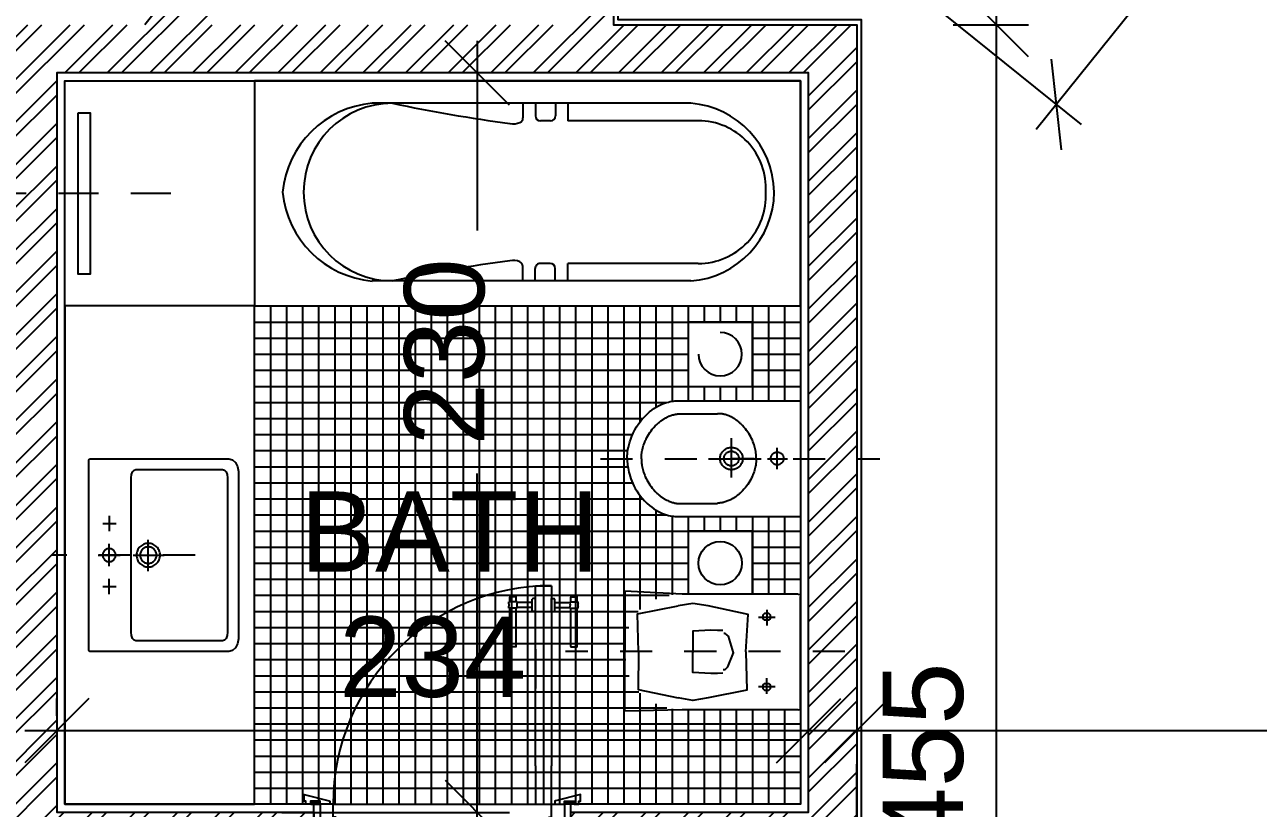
# Model space of a CAD drawing. Header units: inches. Extents: x -0.1 to 45.6, y -3.9 to 61.5.
# Drawn here: x 30.318 to 34.158, y 31.559 to 33.996 of the extents above; entities that cross this region are included whole.
import ezdxf
from ezdxf.enums import TextEntityAlignment as Align

# ---------------------------------------------------------------- set-up
doc = ezdxf.new("R2010")
doc.units = ezdxf.units.IN
doc.header["$MEASUREMENT"] = 0
doc.header["$PDMODE"] = 35
doc.header["$PDSIZE"] = 0.3
for name, pattern in [('CENTER', [2, 1.25, -0.25, 0.25, -0.25]), ('DASHDOTX2', [50.8, 25.4, -12.7, 0, -12.7]), ('HIDDEN', [0.375, 0.25, -0.125])]:
    doc.linetypes.add(name, pattern=pattern)
doc.layers.get('0').update_dxf_attribs({"linetype": 'CONTINUOUS'})
doc.layers.get('DEFPOINTS').update_dxf_attribs({"linetype": 'CONTINUOUS'})
for name, color, linetype in [('A-AXIS-SANITARY', 10, 'DASHDOTX2'), ('a-dim', 3, 'CONTINUOUS'), ('A-DOORS', 1, 'CONTINUOUS'), ('A-FLOR-PFIX', 61, 'CONTINUOUS'), ('A-HATCH-WALL', 8, 'CONTINUOUS'), ('A-heater', 61, 'CONTINUOUS'), ('A-HEATER-axis', 5, 'HIDDEN'), ('A-MECHANICAL', 8, 'CONTINUOUS'), ('A-NOMENCLATURE', 3, 'CONTINUOUS'), ('A-PLASTER', 8, 'CONTINUOUS'), ('A-PROJ-TIL-BATH', 8, 'CONTINUOUS'), ('A-SANIT', 95, 'CONTINUOUS'), ('A-SECT-TILE', 12, 'CONTINUOUS'), ('A-WALL', 4, 'CONTINUOUS')]:
    doc.layers.add(name, color=color, linetype=linetype)
doc.styles.add('A100-STEXT', font='ARIAL.TTF', dxfattribs={"height": 0.25})
doc.dimstyles.new('A100-DIM', dxfattribs={"dimtxt": 0.25, "dimasz": 0.2, "dimexe": 0.1, "dimexo": 0.3, "dimgap": 0.1, "dimtad": 1, "dimlfac": 100, "dimrnd": 0.5, "dimdsep": 46, "dimtxsty": 'A100-STEXT', "dimblk1": 'OBLIQUE', "dimblk2": 'OBLIQUE', "dimsah": 1, "dimcen": -0.05, "dimdle": 0.1, "dimclrd": 15, "dimclre": 15, "dimclrt": 256, "dimadec": 0, "dimazin": 0, "dimtfac": 0.28, "dimtix": 1, "dimtmove": 2, "dimatfit": 3, "dimldrblk": 'OBLIQUE', "dimfxl": 0, "dimtolj": 1, "dimarcsym": 0})

# ---------------------------------------------------------------- blocks, each defined once
blk = doc.blocks.new('A$C4E7F61AD')
at = {"layer": 'A-PROJ-TIL-BATH', "ltscale": 0.5}
for p, q in [((0, 0.05), (0, -1.5)), ((0.05, 0.05), (0.05, -1.5)), ((0.1, 0.05), (0.1, -1.5)), ((0.15, 0.05), (0.15, -1.5)), ((0.2, 0.05), (0.2, -1.5)), ((0.25, 0.05), (0.25, -1.5)), ((0.3, 0.05), (0.3, -1.5)), ((0.35, 0.05), (0.35, -1.5)), ((0.4, 0.05), (0.4, -1.5)), ((0.45, 0.05), (0.45, -1.5)), ((0.5, 0.05), (0.5, -1.5)), ((0.55, 0.05), (0.55, -1.5)), ((0.6, 0.05), (0.6, -1.5)), ((0.65, 0.05), (0.65, -1.5)), ((0.7, 0.05), (0.7, -1.5)), ((0.75, 0.05), (0.75, -1.5)), ((0.8, 0.05), (0.8, -1.5)), ((0.85, 0.05), (0.85, -1.5)), ((0.9, 0.05), (0.9, -1.5)), ((0.95, 0.05), (0.95, -1.5)), ((1, 0.05), (1, -1.5)), ((1.05, 0.05), (1.05, -1.5)), ((1.1, 0.05), (1.1, -1.5)), ((1.15, 0.05), (1.15, -0.3112)), ((1.2, 0.05), (1.2, -0.265)), ((1.25, 0.05), (1.25, -0.2465)), ((1.3, 0.05), (1.3, -0.245)), ((1.35, 0.05), (1.35, 0)), ((1.4, 0.05), (1.4, 0)), ((1.45, 0.05), (1.45, 0)), ((1.5, 0.05), (1.5, -0.245)), ((1.55, 0.05), (1.55, -0.245)), ((1.6, 0.05), (1.6, -0.245)), ((-0.05, 0), (1.65, 0)), ((-0.05, 0), (1.65, 0)), ((-0.05, -0.05), (1.3, -0.05)), ((1.5, -0.05), (1.65, -0.05)), ((-0.05, -0.1), (1.3, -0.1)), ((1.5, -0.1), (1.65, -0.1)), ((-0.05, -0.15), (1.3, -0.15)), ((1.5, -0.15), (1.65, -0.15)), ((-0.05, -0.2), (1.65, -0.2)), ((1.35, -0.2), (1.35, -0.245)), ((1.4, -0.2), (1.4, -0.245)), ((1.45, -0.2), (1.45, -0.245)), ((-0.05, -0.25), (1.234, -0.25)), ((-0.05, -0.3), (1.1592, -0.3)), ((-0.05, -0.35), (1.127, -0.35)), ((-0.05, -0.4), (1.1124, -0.4)), ((-0.05, -0.45), (1.1124, -0.45)), ((-0.05, -0.5), (1.1269, -0.5)), ((-0.05, -0.55), (1.1591, -0.55)), ((1.15, -0.5389), (1.15, -0.8939)), ((-0.05, -0.6), (1.234, -0.6)), ((1.2, -0.585), (1.2, -0.8621)), ((1.25, -0.6035), (1.25, -0.8486)), ((1.3, -0.605), (1.3, -0.8464)), ((1.35, -0.605), (1.35, -0.65)), ((1.4, -0.605), (1.4, -0.65)), ((1.45, -0.605), (1.45, -0.65)), ((1.5, -0.605), (1.5, -0.8464)), ((1.55, -0.605), (1.55, -0.8464)), ((1.6, -0.605), (1.6, -0.8464)), ((-0.05, -0.65), (1.65, -0.65)), ((-0.05, -0.7), (1.3, -0.7)), ((1.5, -0.7), (1.65, -0.7)), ((-0.05, -0.75), (1.3, -0.75)), ((1.5, -0.75), (1.65, -0.75)), ((-0.05, -0.8), (1.3, -0.8)), ((1.5, -0.8), (1.65, -0.8)), ((-0.05, -0.85), (1.2407, -0.85)), ((-0.05, -0.9), (1.1451, -0.9)), ((-0.05, -0.95), (1.116, -0.95)), ((-0.05, -1), (1.1054, -1)), ((-0.05, -1.05), (1.1058, -1.05)), ((-0.05, -1.1), (1.117, -1.1)), ((-0.05, -1.15), (1.1463, -1.15)), ((1.15, -1.1546), (1.15, -1.5)), ((1.2, -1.188), (1.2, -1.5)), ((-0.05, -1.2), (1.2338, -1.2)), ((1.25, -1.2032), (1.25, -1.5)), ((1.3, -1.2064), (1.3, -1.5)), ((1.35, -1.2064), (1.35, -1.5)), ((1.4, -1.2064), (1.4, -1.5)), ((1.45, -1.2064), (1.45, -1.5)), ((1.5, -1.2064), (1.5, -1.5)), ((1.55, -1.2064), (1.55, -1.5)), ((1.6, -1.2064), (1.6, -1.5)), ((-0.05, -1.25), (1.65, -1.25)), ((-0.05, -1.3), (1.65, -1.3)), ((-0.05, -1.35), (1.65, -1.35)), ((-0.05, -1.4), (1.65, -1.4)), ((-0.05, -1.45), (1.65, -1.45))]:
    blk.add_line(p, q, dxfattribs=at)
blk = doc.blocks.new('_OBLIQUE')
at = {"color": 0, "linetype": 'ByBlock'}
blk.add_line((-0.5, -0.5), (0.5, 0.5), dxfattribs=at)
blk = doc.blocks.new('*D156')
at = {"layer": 'a-dim', "color": 15, "lineweight": -2}
for p, q in [((33.3431, 29.3461), (33.3431, 34.0961)), ((33.2084, 33.9961), (33.4431, 33.9961)), ((33.1334, 29.4461), (33.4431, 29.4461))]:
    blk.add_line(p, q, dxfattribs=at)
at = {"layer": 'DEFPOINTS', "color": 0}
for p in [(32.9084, 33.9961), (33.3431, 33.9961), (32.8334, 29.4461)]:
    blk.add_point(p, dxfattribs=at)
at = {"layer": 'a-dim', "color": 15, "lineweight": -2, "xscale": 0.2, "yscale": 0.2, "zscale": 0.2}
for p, rotation in [((33.3431, 33.9961), 90), ((33.3431, 29.4461), 270)]:
    blk.add_blockref('_OBLIQUE', p, dxfattribs=dict(at, rotation=rotation))
at = {"layer": 'a-dim', "insert": (33.1159, 31.7211), "char_height": 0.25, "attachment_point": 5, "rotation": 90, "style": 'A100-STEXT'}
blk.add_mtext('\\A1;455', dxfattribs=at)
blk = doc.blocks.new('*D158')
at = {"layer": 'a-dim', "color": 15, "lineweight": -2}
for p, q in [((31.7271, 33.9461), (31.7271, 33.3563)), ((31.8884, 33.8461), (31.8271, 33.8461)), ((31.7271, 31.4461), (31.7271, 32.6005)), ((31.1184, 31.5461), (31.8271, 31.5461))]:
    blk.add_line(p, q, dxfattribs=at)
at = {"layer": 'DEFPOINTS', "color": 0}
for p in [(31.5884, 33.8461), (31.7271, 33.8461), (30.8184, 31.5461)]:
    blk.add_point(p, dxfattribs=at)
at = {"layer": 'a-dim', "color": 15, "lineweight": -2, "xscale": 0.2, "yscale": 0.2, "zscale": 0.2}
for p, rotation in [((31.7271, 33.8461), 90), ((31.7271, 31.5461), 270)]:
    blk.add_blockref('_OBLIQUE', p, dxfattribs=dict(at, rotation=rotation))
at = {"layer": 'a-dim', "insert": (31.626, 32.9784), "char_height": 0.25, "attachment_point": 5, "rotation": 90, "style": 'A100-STEXT'}
blk.add_mtext('\\A1;230', dxfattribs=at)
blk = doc.blocks.new('*D177')
at = {"layer": 'a-dim', "color": 15, "lineweight": -2}
for p, q in [((30.4184, 31.8461), (30.4184, 31.9004)), ((32.7584, 31.8461), (32.7584, 31.9004)), ((30.3184, 31.8004), (32.8584, 31.8004))]:
    blk.add_line(p, q, dxfattribs=at)
at = {"layer": 'DEFPOINTS', "color": 0}
for p in [(32.7584, 31.8004), (30.4184, 31.5461), (32.7584, 31.5461)]:
    blk.add_point(p, dxfattribs=at)
at = {"layer": 'a-dim', "color": 15, "lineweight": -2, "xscale": 0.2, "yscale": 0.2, "zscale": 0.2, "rotation": 180}
blk.add_blockref('_OBLIQUE', (30.4184, 31.8004), dxfattribs=at)
at = {"layer": 'a-dim', "color": 15, "lineweight": -2, "xscale": 0.2, "yscale": 0.2, "zscale": 0.2}
blk.add_blockref('_OBLIQUE', (32.7584, 31.8004), dxfattribs=at)
at = {"layer": 'a-dim', "insert": (31.5884, 32.0282), "char_height": 0.25, "attachment_point": 5, "style": 'A100-STEXT'}
blk.add_mtext('\\A1;234', dxfattribs=at)
blk = doc.blocks.new('*D178')
at = {"layer": 'a-dim', "color": 15, "lineweight": -2}
for p, q in [((32.9084, 31.9961), (32.9084, 31.9004)), ((36.8034, 31.9961), (36.8034, 31.9004)), ((32.8084, 31.8004), (36.9034, 31.8004))]:
    blk.add_line(p, q, dxfattribs=at)
at = {"layer": 'DEFPOINTS', "color": 0}
for p in [(36.8034, 31.8004), (32.9084, 31.6961), (36.8034, 31.6961)]:
    blk.add_point(p, dxfattribs=at)
at = {"layer": 'a-dim', "color": 15, "lineweight": -2, "xscale": 0.2, "yscale": 0.2, "zscale": 0.2, "rotation": 180}
blk.add_blockref('_OBLIQUE', (32.9084, 31.8004), dxfattribs=at)
at = {"layer": 'a-dim', "color": 15, "lineweight": -2, "xscale": 0.2, "yscale": 0.2, "zscale": 0.2}
blk.add_blockref('_OBLIQUE', (36.8034, 31.8004), dxfattribs=at)
at = {"layer": 'a-dim', "insert": (34.8559, 32.0282), "char_height": 0.25, "attachment_point": 5, "style": 'A100-STEXT'}
blk.add_mtext('\\A1;389.5', dxfattribs=at)
blk = doc.blocks.new('*D179')
at = {"layer": 'a-dim', "color": 15, "lineweight": -2}
for p, q in [((37.9882, 39.2924), (33.4666, 33.67)), ((37.9161, 39.2221), (38.0034, 39.1518)), ((33.1778, 34.0306), (33.6072, 33.6853))]:
    blk.add_line(p, q, dxfattribs=at)
at = {"layer": 'DEFPOINTS', "color": 0}
for p in [(37.6823, 39.4101), (32.944, 34.2186), (33.5293, 33.7479)]:
    blk.add_point(p, dxfattribs=at)
at = {"layer": 'a-dim', "color": 15, "lineweight": -2, "xscale": 0.2, "yscale": 0.2, "zscale": 0.2}
for p, rotation in [((37.9255, 39.2145), 51.19370938243004), ((33.5293, 33.7479), 231.19370938243)]:
    blk.add_blockref('_OBLIQUE', p, dxfattribs=dict(at, rotation=rotation))
at = {"layer": 'a-dim', "insert": (35.55, 36.6239), "char_height": 0.25, "attachment_point": 5, "rotation": 51.1937, "style": 'A100-STEXT'}
blk.add_mtext('\\A1;701.5', dxfattribs=at)
blk = doc.blocks.new('bathtub')
at = {"layer": 'A-SANIT'}
for p, q in [((-0.7, 0), (-0.7, 1.7)), ((0, 0), (0, 1.7)), ((-0.5761, 1.3825), (-0.5761, 0.9759)), ((-0.6305, 1.3586), (-0.6305, 0.3667)), ((-0.1322, 1.3819), (-0.1322, 0.9753)), ((-0.0778, 1.3586), (-0.0778, 0.3667)), ((-0.6305, 0.9759), (-0.5761, 0.9759)), ((-0.0778, 0.9753), (-0.1322, 0.9753)), ((-0.6305, 0.937), (-0.5916, 0.937)), ((-0.0778, 0.9364), (-0.1167, 0.9364)), ((-0.5761, 0.9214), (-0.5761, 0.8903)), ((-0.1322, 0.9208), (-0.1322, 0.8897)), ((-0.6305, 0.8747), (-0.5916, 0.8747)), ((-0.0778, 0.8742), (-0.1167, 0.8742)), ((-0.6305, 0.8359), (-0.5851, 0.8359)), ((-0.0778, 0.8353), (-0.1232, 0.8353))]:
    blk.add_line(p, q, dxfattribs=at)
blk.add_lwpolyline([(0, 1.7), (-0.7, 1.7), (-0.7, 0), (0, 0)], close=True, dxfattribs=at)
for centre, radius, start, end in [((-0.3498, 1.3363), 0.2816, 90.8902, 175.4646), ((-0.3573, 1.3377), 0.2803, 4.283, 89.3622), ((-0.3661, 1.3819), 0.21, 86.743, 180), ((-0.3422, 1.3819), 0.21, 0, 93.257), ((-0.5916, 0.9214), 0.0156, 0, 90), ((-0.1167, 0.9208), 0.0156, 90, 180), ((-0.5916, 0.8903), 0.0156, 270, 0), ((-0.1167, 0.8897), 0.0156, 180, 270), ((-0.5851, 0.8203), 0.0156, 23.3684, 90), ((-0.6191, 0.8056), 0.0526, 349.51, 23.3684), ((-0.0892, 0.805), 0.0526, 156.6316, 190.49), ((-0.1232, 0.8197), 0.0156, 90, 156.6316), ((-5.5617, 1.4689), 5.0395, 348.0986, 352.3207), ((4.8534, 1.4689), 5.0395, 187.6793, 191.9014), ((-0.3542, 0.4296), 0.2764, 180, 0), ((-0.3245, 0.3937), 0.3073, 185.0523, 264.4541), ((-0.3838, 0.3937), 0.3073, 275.5459, 354.9477)]:
    blk.add_arc(centre, radius, start, end, dxfattribs=at)
blk = doc.blocks.new('A$C110900A5')
at = {"layer": 'A-AXIS-SANITARY', "linetype": 'CENTER', "ltscale": 0.1}
blk.add_line((294.5, -331.2), (294.5, 114.1), dxfattribs=at)
at = {"layer": 'A-FLOR-PFIX'}
for points in [[(594.2, -3.5), (594.2, -4.8), (594.2, -8.4), (594.2, -22.1), (594.2, -43.4), (594.2, -71.1), (594.2, -103.8), (594.2, -140.3), (594.2, -219.7), (594.2, -299), (594.2, -335.6), (594.2, -368.3), (594.2, -395.9), (594.2, -417.3), (594.2, -431), (594.2, -434.6), (594.2, -435.8), (591.1, -447.3), (582.6, -456.6), (570, -462.9), (554.5, -465.2), (553, -465.2), (548.6, -465.2), (541.6, -465.2), (532.1, -465.2), (506.5, -465.2), (473.2, -465.2), (433.9, -465.2), (390, -465.2), (294.5, -465.2), (199, -465.2), (155.1, -465.2), (115.8, -465.2), (82.5, -465.2), (56.9, -465.2), (47.4, -465.2), (40.4, -465.2), (36, -465.2), (34.5, -465.2), (19.1, -462.9), (6.4, -456.6), (-2.1, -447.3), (-5.2, -435.8), (-5.2, -434.6), (-5.2, -431), (-5.2, -417.3), (-5.2, -395.9), (-5.2, -368.3), (-5.2, -335.6), (-5.2, -299), (-5.2, -219.7), (-5.2, -140.3), (-5.2, -103.8), (-5.2, -71.1), (-5.2, -43.4), (-5.2, -22.1), (-5.2, -8.4), (-5.2, -4.8), (-5.2, -3.5), (-1.7, 0), (0, 0), (5, 0), (12.9, 0), (23.8, 0), (37.2, 0), (53, 0), (90.9, 0), (135.7, 0), (185.7, 0), (294.5, 0), (403.3, 0), (453.3, 0), (498.2, 0), (536, 0), (551.8, 0), (565.3, 0), (576.1, 0), (584.1, 0), (589, 0), (590.7, 0), (594.2, -3.5)], [(294.5, -28.9), (294.5, -97.7)], [(172.9, -63), (221.3, -63)], [(196.6, -43.2), (196.6, -85)], [(260.6, -63), (329.4, -63)], [(314.7, -63), (314.6, -61), (314.3, -59), (313.8, -57), (313.1, -55.2), (312.3, -53.4), (311.3, -51.7), (310.1, -50.2), (308.8, -48.7), (307.4, -47.4), (305.8, -46.3), (304.1, -45.2), (302.4, -44.4), (300.5, -43.7), (298.6, -43.2), (296.6, -42.9), (294.5, -42.8), (292.4, -42.9), (290.4, -43.2), (288.5, -43.7), (286.6, -44.4), (284.9, -45.2), (283.2, -46.3), (281.6, -47.4), (280.2, -48.7), (278.9, -50.2), (277.7, -51.7), (276.7, -53.4), (275.9, -55.2), (275.2, -57), (274.7, -59), (274.4, -61), (274.3, -63), (274.4, -65.1), (274.7, -67.1), (275.2, -69), (275.9, -70.9), (276.7, -72.7), (277.7, -74.3), (278.9, -75.9), (280.2, -77.3), (281.6, -78.6), (283.2, -79.8), (284.9, -80.8), (286.6, -81.7), (288.5, -82.4), (290.4, -82.9), (292.4, -83.2), (294.5, -83.3), (296.6, -83.2), (298.6, -82.9), (300.5, -82.4), (302.4, -81.7), (304.1, -80.8), (305.8, -79.8), (307.4, -78.6), (308.8, -77.3), (310.1, -75.9), (311.3, -74.3), (312.3, -72.7), (313.1, -70.9), (313.8, -69), (314.3, -67.1), (314.6, -65.1), (314.7, -63), (314.7, -63)], [(417.2, -63), (368.8, -63)], [(392.5, -43.2), (392.5, -85)], [(561.1, -415.8), (559, -421.8), (553.3, -426.7), (544.9, -430), (534.5, -431.2), (533.1, -431.2), (529.1, -431.2), (522.6, -431.2), (513.9, -431.2), (503, -431.2), (490.2, -431.2), (459.5, -431.2), (423.2, -431.2), (382.6, -431.2), (294.5, -431.2), (206.4, -431.2), (165.9, -431.2), (129.5, -431.2), (98.8, -431.2), (86, -431.2), (75.2, -431.2), (66.4, -431.2), (59.9, -431.2), (55.9, -431.2), (54.5, -431.2), (44.2, -430), (35.7, -426.7), (30, -421.8), (27.9, -415.8), (27.9, -412.8), (27.9, -404.2), (27.9, -390.9), (27.9, -373.7), (27.9, -353.3), (27.9, -330.6), (27.9, -281.1), (27.9, -231.7), (27.9, -209), (27.9, -188.6), (27.9, -171.3), (27.9, -158.1), (27.9, -149.5), (27.9, -146.5), (30, -140.5), (35.7, -135.6), (44.2, -132.3), (54.5, -131.1), (55.9, -131.1), (59.9, -131.1), (66.4, -131.1), (75.2, -131.1), (86, -131.1), (98.8, -131.1), (129.5, -131.1), (165.9, -131.1), (206.4, -131.1), (294.5, -131.1), (382.6, -131.1), (423.2, -131.1), (459.5, -131.1), (490.2, -131.1), (503, -131.1), (513.9, -131.1), (522.6, -131.1), (529.1, -131.1), (533.1, -131.1), (534.5, -131.1), (544.9, -132.3), (553.3, -135.6), (559, -140.5), (561.1, -146.5), (561.1, -149.5), (561.1, -158.1), (561.1, -171.3), (561.1, -188.6), (561.1, -209), (561.1, -231.7), (561.1, -281.1), (561.1, -330.6), (561.1, -353.3), (561.1, -373.7), (561.1, -390.9), (561.1, -404.2), (561.1, -412.8), (561.1, -415.8), (561.1, -415.8)], [(331.2, -184.8), (331, -181), (330.4, -177.4), (329.5, -173.9), (328.3, -170.5), (326.8, -167.3), (324.9, -164.3), (322.8, -161.5), (320.4, -158.9), (317.8, -156.5), (315, -154.4), (312, -152.5), (308.8, -151), (305.4, -149.8), (301.9, -148.9), (298.3, -148.3), (294.5, -148.1), (290.8, -148.3), (287.1, -148.9), (283.6, -149.8), (280.2, -151), (277, -152.5), (274, -154.4), (271.2, -156.5), (268.6, -158.9), (266.2, -161.5), (264.1, -164.3), (262.3, -167.3), (260.7, -170.5), (259.5, -173.9), (258.6, -177.4), (258, -181), (257.8, -184.8), (258, -188.5), (258.6, -192.2), (259.5, -195.7), (260.7, -199.1), (262.3, -202.3), (264.1, -205.3), (266.2, -208.1), (268.6, -210.7), (271.2, -213.1), (274, -215.2), (277, -217), (280.2, -218.6), (283.6, -219.8), (287.1, -220.7), (290.8, -221.3), (294.5, -221.5), (298.3, -221.3), (301.9, -220.7), (305.4, -219.8), (308.8, -218.6), (312, -217), (315, -215.2), (317.8, -213.1), (320.4, -210.7), (322.8, -208.1), (324.9, -205.3), (326.8, -202.3), (328.3, -199.1), (329.5, -195.7), (330.4, -192.2), (331, -188.5), (331.2, -184.8), (331.2, -184.8)], [(294.5, -137.9), (294.5, -234.2)], [(244.7, -184.8), (342.1, -184.8)], [(320.1, -184.8), (320, -182.2), (319.6, -179.6), (318.9, -177.2), (318.1, -174.8), (317, -172.6), (315.7, -170.5), (314.2, -168.5), (312.6, -166.7), (310.8, -165.1), (308.8, -163.6), (306.7, -162.3), (304.5, -161.2), (302.1, -160.4), (299.7, -159.7), (297.1, -159.3), (294.5, -159.2), (291.9, -159.3), (289.4, -159.7), (286.9, -160.4), (284.5, -161.2), (282.3, -162.3), (280.2, -163.6), (278.2, -165.1), (276.4, -166.7), (274.8, -168.5), (273.3, -170.5), (272, -172.6), (270.9, -174.8), (270.1, -177.2), (269.4, -179.6), (269, -182.2), (268.9, -184.8), (269, -187.4), (269.4, -190), (270.1, -192.4), (270.9, -194.8), (272, -197), (273.3, -199.1), (274.8, -201.1), (276.4, -202.9), (278.2, -204.5), (280.2, -206), (282.3, -207.3), (284.5, -208.4), (286.9, -209.2), (289.4, -209.9), (291.9, -210.2), (294.5, -210.4), (297.1, -210.2), (299.7, -209.9), (302.1, -209.2), (304.5, -208.4), (306.7, -207.3), (308.8, -206), (310.8, -204.5), (312.6, -202.9), (314.2, -201.1), (315.7, -199.1), (317, -197), (318.1, -194.8), (318.9, -192.4), (319.6, -190), (320, -187.4), (320.1, -184.8), (320.1, -184.8)]]:
    blk.add_lwpolyline(points, dxfattribs=at)
blk = doc.blocks.new('A$C4412624D')
for points in [[(-363.316505, 205.931824, 0), (-363.316505, 205.931824, 0), (-540.045906, 209.843079, 0), (-540.045906, 25.383057, 0)], [(-7.305237, 205.931824, 0), (-7.305237, 205.931824, 0), (-363.316505, 205.931824, 0), (-363.316505, 205.931824, 0)], [(-7.305237, 205.931824, 0), (-7.305237, 205.931824, 0), (-0.000031, 205.018463, 0), (-0.000031, 198.626618, 0)], [(-0.000031, 198.626618, 0), (-0.000031, 198.626618, 0), (-0.000031, -142.07645, 0), (-0.000031, -142.07645, 0)], [(-497.934326, 27.701111, 0), (-497.934326, 27.701111, 0), (-499.029488, 143.192291, 0), (-376.101074, 169.254578, 0)], [(-283.871368, 169.254578, 0), (-283.871368, 169.254578, 0), (-330.442451, 176.559784, 0), (-376.101074, 169.254578, 0)], [(-167.899292, 27.713638, 0), (-167.899292, 27.713638, 0), (-164.495361, 145.4375, 0), (-283.871368, 169.254578, 0)], [(-103.977631, 156.470307, 0), (-103.977631, 156.470307, 0), (-103.977631, 108.985535, 0), (-103.977631, 108.985535, 0)], [(-128.633087, 134.554077, 0), (-128.633087, 134.554077, 0), (-77.495422, 134.554077, 0), (-77.495422, 134.554077, 0)], [(-93.019531, 135.467438, 0), (-93.019531, 141.519318, 0), (-97.92572, 146.425537, 0), (-103.977631, 146.425537, 0), (-110.029541, 146.425537, 0), (-114.93573, 141.519318, 0), (-114.93573, 135.467438, 0), (-114.93573, 129.415558, 0), (-110.029541, 124.509339, 0), (-103.977631, 124.509339, 0), (-97.92572, 124.509339, 0), (-93.019531, 129.415558, 0), (-93.019531, 135.467438, 0)], [(-239.127029, 93.496338, 0), (-254.643234, 93.663666, 0), (-275.267746, 94.375122, 0), (-275.267746, 94.375122, 0), (-275.267746, 94.375122, 0), (-330.970505, 90.722199, 0), (-330.970505, 25.887482, 0)], [(-222.988953, 73.828949, 0), (-222.988953, 73.828949, 0), (-232.993607, 82.700379, 0), (-237.798569, 82.700379, 0)], [(-222.988953, 73.828949, 0), (-222.988953, 73.828949, 0), (-205.639023, 30.910462, 0), (-221.162796, -20.227218, 0)], [(-363.316505, -149.381658, 0), (-363.316505, -149.381658, 0), (-540.045906, -159.076351, 0), (-540.045906, 25.383057, 0)], [(-497.934326, 27.701111, 0), (-497.934326, 27.701111, 0), (-501.274673, -89.184891, 0), (-376.101074, -113.826683, 0)], [(-239.127029, -38.068466, 0), (-254.643234, -38.235779, 0), (-275.267746, -38.947235, 0), (-275.267746, -38.947235, 0), (-275.267746, -38.947235, 0), (-330.970505, -35.294937, 0), (-330.970505, 29.54039, 0)], [(-167.899292, 27.713638, 0), (-167.899292, 27.713638, 0), (-161.127594, -86.939697, 0), (-283.871368, -113.826683, 0)], [(-221.162796, -20.227218, 0), (-221.162796, -20.227218, 0), (-231.167465, -29.098648, 0), (-235.972412, -29.098648, 0)], [(-93.019531, -80.039558, 0), (-93.019531, -73.987663, 0), (-97.92572, -69.081459, 0), (-103.977631, -69.081459, 0), (-110.029541, -69.081459, 0), (-114.93573, -73.987663, 0), (-114.93573, -80.039558, 0), (-114.93573, -86.091453, 0), (-110.029541, -90.997658, 0), (-103.977631, -90.997658, 0), (-97.92572, -90.997658, 0), (-93.019531, -86.091453, 0), (-93.019531, -80.039558, 0)], [(-103.977631, -101.042419, 0), (-103.977631, -101.042419, 0), (-103.977631, -53.557648, 0), (-103.977631, -53.557648, 0)], [(-128.633087, -79.126785, 0), (-128.633087, -79.126785, 0), (-77.495422, -79.126785, 0), (-77.495422, -79.126785, 0)], [(-283.871368, -113.826683, 0), (-283.871368, -113.826683, 0), (-330.442451, -121.131893, 0), (-376.101074, -113.826683, 0)], [(-7.305237, -149.381658, 0), (-7.305237, -149.381658, 0), (-363.316505, -149.381658, 0), (-363.316505, -149.381658, 0)], [(-7.305237, -149.381658, 0), (-7.305237, -149.381658, 0), (-0.000031, -148.468281, 0), (-0.000031, -142.07645, 0)]]:
    blk.add_polyline3d(points)
at = {"layer": 'A-AXIS-SANITARY', "linetype": 'CENTER', "ltscale": 0.1}
blk.add_line((136.288241, 26.88557), (-721.794139, 26.885582), dxfattribs=at)
blk = doc.blocks.new('A$C0C6E5AB7')
for p, q in [((-374.3, 0), (0, 0)), ((0, -360), (0, 0)), ((-374.3, -40.2), (-258.8, -40.2)), ((-215.2, -121.6), (-215.2, -244.3)), ((-73.5, -213.5), (-73.5, -147.4)), ((-286.6, -180), (-215.2, -180)), ((-143.9, -180), (-215.2, -180)), ((-102.6, -180), (-40.8, -180)), ((-374.3, -319.8), (-258.8, -319.8)), ((-374.3, -360), (0, -360))]:
    blk.add_line(p, q)
for points in [[(-477.5, -41.1), (-470.4, -34.7), (-463.3, -29), (-456.2, -24), (-449.3, -19.5), (-442.4, -15.7), (-435.7, -12.4), (-429.2, -9.5), (-422.9, -7.2), (-416.8, -5.2), (-411, -3.7), (-405.5, -2.4), (-400.4, -1.5), (-395.6, -0.8), (-391.1, -0.4), (-387.1, -0.1), (-383.5, 0), (-380.5, 0.1), (-377.9, 0.1), (-375.8, 0), (-374.3, 0)], [(-539.3, -173.5), (-539.2, -169.9), (-538.9, -165.7), (-538.4, -161), (-537.8, -155.9), (-536.9, -150.4), (-535.8, -144.5), (-534.4, -138.2), (-532.7, -131.7), (-530.7, -124.9), (-528.3, -117.8), (-525.5, -110.5), (-522.3, -103.1), (-518.6, -95.5), (-514.4, -87.7), (-509.7, -80), (-504.5, -72.1), (-498.7, -64.3), (-492.3, -56.5), (-485.2, -48.7), (-477.5, -41.1)], [(-494.5, -165.5), (-494.1, -162.2), (-493.6, -158.6), (-492.9, -154.8), (-492, -150.9), (-491, -146.7), (-489.9, -142.4), (-488.5, -137.9), (-486.9, -133.3), (-485.1, -128.5), (-483.1, -123.7), (-480.9, -118.8), (-478.3, -113.8), (-475.5, -108.8), (-472.5, -103.7), (-469.1, -98.6), (-465.4, -93.4), (-461.4, -88.3), (-457, -83.2), (-452.3, -78.2), (-447.2, -73.2)], [(-447.2, -73.2), (-445.6, -71.7), (-444, -70.2), (-442.4, -68.8), (-440.8, -67.5), (-439.2, -66.1), (-437.6, -64.9), (-436, -63.6), (-434.5, -62.4), (-432.9, -61.3), (-431.3, -60.1), (-429.7, -59.1), (-428.2, -58), (-426.6, -57), (-425.1, -56.1), (-423.5, -55.1), (-422, -54.2), (-420.5, -53.4), (-419, -52.5), (-417.5, -51.8), (-416, -51)], [(-416, -51), (-412.9, -49.5), (-409.8, -48.1), (-406.9, -46.9), (-404, -45.8), (-401.2, -44.9), (-398.5, -44), (-395.9, -43.3), (-393.4, -42.7), (-391, -42.1), (-388.7, -41.7), (-386.6, -41.3), (-384.6, -41), (-382.7, -40.8), (-381, -40.6), (-379.5, -40.4), (-378.1, -40.3), (-376.9, -40.3), (-375.9, -40.2), (-375, -40.2), (-374.3, -40.2)], [(-217.1, -52.5), (-220.2, -51), (-223.3, -49.7), (-226.2, -48.5), (-229.1, -47.4), (-231.9, -46.4), (-234.6, -45.6), (-237.3, -44.8), (-239.7, -44.2), (-242.1, -43.7), (-244.4, -43.2), (-246.5, -42.8), (-248.5, -42.5), (-250.4, -42.3), (-252.1, -42.1), (-253.6, -42), (-255, -41.9), (-256.2, -41.8), (-257.3, -41.8), (-258.1, -41.8), (-258.8, -41.8)], [(-185.9, -74.7), (-187.5, -73.2), (-189.1, -71.8), (-190.7, -70.3), (-192.3, -69), (-193.9, -67.7), (-195.5, -66.4), (-197.1, -65.1), (-198.7, -64), (-200.2, -62.8), (-201.8, -61.7), (-203.4, -60.6), (-204.9, -59.6), (-206.5, -58.6), (-208, -57.6), (-209.6, -56.7), (-211.1, -55.8), (-212.6, -54.9), (-214.1, -54.1), (-215.6, -53.3), (-217.1, -52.5)], [(-138.6, -167.1), (-139, -163.7), (-139.6, -160.2), (-140.2, -156.4), (-141.1, -152.4), (-142.1, -148.2), (-143.2, -143.9), (-144.6, -139.4), (-146.2, -134.8), (-148, -130.1), (-150, -125.3), (-152.3, -120.3), (-154.8, -115.3), (-157.6, -110.3), (-160.6, -105.2), (-164, -100.1), (-167.7, -95), (-171.7, -89.9), (-176.1, -84.8), (-180.8, -79.7), (-185.9, -74.7)], [(-215.2, -145.7), (-218.1, -145.8), (-220.9, -146.1), (-223.7, -146.7), (-226.4, -147.5), (-228.9, -148.4), (-231.4, -149.6), (-233.8, -150.9), (-236, -152.5), (-238.1, -154.1), (-240.1, -156), (-242, -158), (-243.6, -160.1), (-245.2, -162.3), (-246.5, -164.7), (-247.7, -167.2), (-248.6, -169.7), (-249.4, -172.4), (-250, -175.2), (-250.3, -178), (-250.4, -180.9)], [(-180, -180.9), (-180.1, -178), (-180.5, -175.2), (-181, -172.4), (-181.8, -169.7), (-182.8, -167.2), (-183.9, -164.7), (-185.3, -162.3), (-186.8, -160.1), (-188.5, -158), (-190.3, -156), (-192.3, -154.1), (-194.4, -152.5), (-196.7, -150.9), (-199, -149.6), (-201.5, -148.4), (-204.1, -147.5), (-206.8, -146.7), (-209.5, -146.1), (-212.3, -145.8), (-215.2, -145.7)], [(-539.3, -183.1), (-539.3, -183), (-539.3, -183), (-539.3, -182.8), (-539.3, -182.7), (-539.3, -182.4), (-539.3, -182.2), (-539.3, -181.8), (-539.3, -181.5), (-539.4, -181), (-539.4, -180.6), (-539.4, -180.1), (-539.4, -179.5), (-539.4, -178.9), (-539.4, -178.3), (-539.4, -177.6), (-539.4, -176.9), (-539.4, -176.1), (-539.4, -175.3), (-539.4, -174.4), (-539.3, -173.5)], [(-539.3, -176.9), (-539.3, -177.5), (-539.4, -179.2), (-539.4, -181.9), (-539.4, -185.5), (-539.2, -190.1), (-538.8, -195.5), (-538.1, -201.6), (-537.1, -208.4), (-535.7, -215.8), (-533.9, -223.8), (-531.6, -232.3), (-528.6, -241.2), (-525.1, -250.4), (-520.9, -259.9), (-515.9, -269.6), (-510.1, -279.5), (-503.4, -289.4), (-495.8, -299.3), (-487.2, -309.2), (-477.5, -318.9)], [(-495.2, -180), (-495.2, -179.8), (-495.3, -179.5), (-495.3, -179.1), (-495.3, -178.7), (-495.3, -178.3), (-495.3, -177.8), (-495.3, -177.2), (-495.3, -176.6), (-495.3, -175.9), (-495.2, -175.2), (-495.2, -174.4), (-495.2, -173.6), (-495.1, -172.8), (-495.1, -171.9), (-495, -170.9), (-494.9, -169.9), (-494.9, -168.9), (-494.8, -167.8), (-494.7, -166.7), (-494.5, -165.5)], [(-495.2, -180), (-495.2, -180.2), (-495.3, -180.5), (-495.3, -180.9), (-495.3, -181.3), (-495.3, -181.7), (-495.3, -182.3), (-495.3, -182.8), (-495.3, -183.4), (-495.3, -184.1), (-495.2, -184.8), (-495.2, -185.6), (-495.2, -186.4), (-495.1, -187.2), (-495.1, -188.1), (-495, -189.1), (-494.9, -190.1), (-494.9, -191.1), (-494.8, -192.2), (-494.7, -193.3), (-494.5, -194.5)], [(-250.4, -180), (-250.3, -182.9), (-250, -185.7), (-249.4, -188.5), (-248.6, -191.1), (-247.7, -193.7), (-246.5, -196.2), (-245.2, -198.6), (-243.6, -200.8), (-242, -202.9), (-240.1, -204.9), (-238.1, -206.7), (-236, -208.4), (-233.8, -209.9), (-231.4, -211.3), (-228.9, -212.5), (-226.4, -213.4), (-223.7, -214.2), (-220.9, -214.8), (-218.1, -215.1), (-215.2, -215.2)], [(-215.2, -157.6), (-217.1, -157.7), (-219, -157.9), (-220.8, -158.3), (-222.6, -158.8), (-224.3, -159.4), (-225.9, -160.2), (-227.5, -161.1), (-229, -162.1), (-230.4, -163.2), (-231.7, -164.4), (-232.9, -165.7), (-234, -167.1), (-235, -168.6), (-235.9, -170.2), (-236.7, -171.8), (-237.3, -173.5), (-237.8, -175.3), (-238.2, -177.1), (-238.4, -179), (-238.5, -180.9)], [(-238.5, -180), (-238.4, -181.9), (-238.2, -183.8), (-237.8, -185.6), (-237.3, -187.4), (-236.7, -189.1), (-235.9, -190.7), (-235, -192.3), (-234, -193.7), (-232.9, -195.1), (-231.7, -196.5), (-230.4, -197.7), (-229, -198.8), (-227.5, -199.8), (-225.9, -200.7), (-224.3, -201.4), (-222.6, -202.1), (-220.8, -202.6), (-219, -203), (-217.1, -203.2), (-215.2, -203.3)], [(-191.9, -180.9), (-192, -179), (-192.3, -177.1), (-192.6, -175.3), (-193.1, -173.5), (-193.8, -171.8), (-194.5, -170.2), (-195.4, -168.6), (-196.4, -167.1), (-197.5, -165.7), (-198.8, -164.4), (-200.1, -163.2), (-201.5, -162.1), (-203, -161.1), (-204.5, -160.2), (-206.2, -159.4), (-207.9, -158.8), (-209.6, -158.3), (-211.4, -157.9), (-213.3, -157.7), (-215.2, -157.6)], [(-215.2, -203.3), (-213.3, -203.2), (-211.4, -203), (-209.6, -202.6), (-207.9, -202.1), (-206.2, -201.4), (-204.5, -200.7), (-203, -199.8), (-201.5, -198.8), (-200.1, -197.7), (-198.8, -196.5), (-197.5, -195.1), (-196.4, -193.7), (-195.4, -192.3), (-194.5, -190.7), (-193.8, -189.1), (-193.1, -187.4), (-192.6, -185.6), (-192.3, -183.8), (-192, -181.9), (-191.9, -180)], [(-215.2, -215.2), (-212.3, -215.1), (-209.5, -214.8), (-206.8, -214.2), (-204.1, -213.4), (-201.5, -212.5), (-199, -211.3), (-196.7, -209.9), (-194.4, -208.4), (-192.3, -206.7), (-190.3, -204.9), (-188.5, -202.9), (-186.8, -200.8), (-185.3, -198.6), (-183.9, -196.2), (-182.8, -193.7), (-181.8, -191.1), (-181, -188.5), (-180.5, -185.7), (-180.1, -182.9), (-180, -180)], [(-137.9, -181.5), (-137.9, -181.3), (-137.8, -181), (-137.8, -180.7), (-137.8, -180.3), (-137.8, -179.8), (-137.8, -179.3), (-137.8, -178.7), (-137.8, -178.1), (-137.8, -177.4), (-137.9, -176.7), (-137.9, -176), (-137.9, -175.1), (-138, -174.3), (-138, -173.4), (-138.1, -172.4), (-138.2, -171.4), (-138.2, -170.4), (-138.3, -169.3), (-138.5, -168.2), (-138.6, -167.1)], [(-137.9, -181.5), (-137.9, -181.8), (-137.8, -182.1), (-137.8, -182.4), (-137.8, -182.8), (-137.8, -183.3), (-137.8, -183.8), (-137.8, -184.3), (-137.8, -185), (-137.8, -185.6), (-137.9, -186.3), (-137.9, -187.1), (-137.9, -187.9), (-138, -188.8), (-138, -189.7), (-138.1, -190.6), (-138.2, -191.6), (-138.2, -192.7), (-138.3, -193.7), (-138.5, -194.8), (-138.6, -196)], [(-72.6, -160.9), (-74.2, -160.9), (-75.8, -161.1), (-77.3, -161.4), (-78.8, -161.9), (-80.3, -162.4), (-81.7, -163.1), (-83, -163.8), (-84.3, -164.7), (-85.5, -165.6), (-86.6, -166.7), (-87.6, -167.8), (-88.6, -169), (-89.4, -170.2), (-90.2, -171.6), (-90.8, -173), (-91.4, -174.4), (-91.8, -175.9), (-92.1, -177.5), (-92.3, -179.1), (-92.4, -180.7)], [(-92.4, -180.7), (-92.3, -182.3), (-92.1, -183.9), (-91.8, -185.5), (-91.4, -187), (-90.8, -188.4), (-90.2, -189.8), (-89.4, -191.1), (-88.6, -192.4), (-87.6, -193.6), (-86.6, -194.7), (-85.5, -195.7), (-84.3, -196.7), (-83, -197.5), (-81.7, -198.3), (-80.3, -199), (-78.8, -199.5), (-77.3, -199.9), (-75.8, -200.3), (-74.2, -200.4), (-72.6, -200.5)], [(-52.7, -180.7), (-52.8, -179.1), (-53, -177.5), (-53.3, -175.9), (-53.8, -174.4), (-54.3, -173), (-55, -171.6), (-55.7, -170.2), (-56.6, -169), (-57.5, -167.8), (-58.6, -166.7), (-59.7, -165.6), (-60.9, -164.7), (-62.1, -163.8), (-63.5, -163.1), (-64.9, -162.4), (-66.3, -161.9), (-67.8, -161.4), (-69.4, -161.1), (-70.9, -160.9), (-72.6, -160.9)], [(-72.6, -200.5), (-70.9, -200.4), (-69.4, -200.3), (-67.8, -199.9), (-66.3, -199.5), (-64.9, -199), (-63.5, -198.3), (-62.1, -197.5), (-60.9, -196.7), (-59.7, -195.7), (-58.6, -194.7), (-57.5, -193.6), (-56.6, -192.4), (-55.7, -191.1), (-55, -189.8), (-54.3, -188.4), (-53.8, -187), (-53.3, -185.5), (-53, -183.9), (-52.8, -182.3), (-52.7, -180.7)], [(-494.5, -194.5), (-494.1, -197.8), (-493.6, -201.4), (-492.9, -205.2), (-492, -209.1), (-491, -213.3), (-489.9, -217.6), (-488.5, -222.1), (-486.9, -226.7), (-485.1, -231.5), (-483.1, -236.3), (-480.9, -241.2), (-478.3, -246.2), (-475.5, -251.2), (-472.5, -256.3), (-469.1, -261.4), (-465.4, -266.6), (-461.4, -271.7), (-457, -276.8), (-452.3, -281.8), (-447.2, -286.8)], [(-138.6, -196), (-139, -199.3), (-139.6, -202.9), (-140.2, -206.7), (-141.1, -210.7), (-142.1, -214.8), (-143.2, -219.2), (-144.6, -223.6), (-146.2, -228.3), (-148, -233), (-150, -237.8), (-152.3, -242.7), (-154.8, -247.7), (-157.6, -252.8), (-160.6, -257.9), (-164, -263), (-167.7, -268.1), (-171.7, -273.2), (-176.1, -278.3), (-180.8, -283.4), (-185.9, -288.4)], [(-447.2, -286.8), (-445.6, -288.3), (-444, -289.8), (-442.4, -291.2), (-440.8, -292.5), (-439.2, -293.9), (-437.6, -295.1), (-436, -296.4), (-434.5, -297.6), (-432.9, -298.7), (-431.3, -299.9), (-429.7, -300.9), (-428.2, -302), (-426.6, -303), (-425.1, -303.9), (-423.5, -304.9), (-422, -305.8), (-420.5, -306.6), (-419, -307.5), (-417.5, -308.2), (-416, -309)], [(-185.9, -288.4), (-187.5, -289.9), (-189.1, -291.3), (-190.7, -292.7), (-192.3, -294.1), (-193.9, -295.4), (-195.5, -296.7), (-197.1, -297.9), (-198.7, -299.1), (-200.2, -300.3), (-201.8, -301.4), (-203.4, -302.5), (-204.9, -303.5), (-206.5, -304.5), (-208, -305.5), (-209.6, -306.4), (-211.1, -307.3), (-212.6, -308.2), (-214.1, -309), (-215.6, -309.8), (-217.1, -310.5)], [(-477.5, -318.9), (-470.4, -325.3), (-463.3, -331), (-456.2, -336), (-449.3, -340.5), (-442.4, -344.3), (-435.7, -347.6), (-429.2, -350.5), (-422.9, -352.8), (-416.8, -354.8), (-411, -356.3), (-405.5, -357.6), (-400.4, -358.5), (-395.6, -359.2), (-391.1, -359.6), (-387.1, -359.9), (-383.5, -360), (-380.5, -360.1), (-377.9, -360.1), (-375.8, -360), (-374.3, -360)], [(-416, -309), (-412.9, -310.5), (-409.8, -311.9), (-406.9, -313.1), (-404, -314.2), (-401.2, -315.1), (-398.5, -316), (-395.9, -316.7), (-393.4, -317.3), (-391, -317.9), (-388.7, -318.3), (-386.6, -318.7), (-384.6, -319), (-382.7, -319.2), (-381, -319.4), (-379.5, -319.6), (-378.1, -319.7), (-376.9, -319.7), (-375.9, -319.8), (-375, -319.8), (-374.3, -319.8)], [(-217.1, -310.5), (-220.2, -312), (-223.3, -313.3), (-226.2, -314.5), (-229.1, -315.5), (-231.9, -316.4), (-234.6, -317.2), (-237.3, -317.8), (-239.7, -318.3), (-242.1, -318.7), (-244.4, -319.1), (-246.5, -319.4), (-248.5, -319.5), (-250.4, -319.7), (-252.1, -319.8), (-253.6, -319.8), (-255, -319.8), (-256.2, -319.8), (-257.3, -319.8), (-258.1, -319.8), (-258.8, -319.8)]]:
    blk.add_lwpolyline(points)
at = {"layer": 'A-AXIS-SANITARY', "linetype": 'CENTER', "ltscale": 0.1}
blk.add_line((-622.8, -180), (246.6, -180), dxfattribs=at)
blk = doc.blocks.new('A$C14E94A94')
at = {"layer": 'A-DOORS'}
for p, q in [((-0.05, 0.68), (0, 0.68)), ((-0.05, 0.56), (-0.05, 0.68)), ((0, 0.68), (0, 0.56)), ((-0.107, 0.63), (-0.133, 0.63)), ((-0.133, 0.625), (-0.133, 0.63)), ((-0.133, 0.61), (-0.133, 0.615)), ((-0.13, 0.63), (-0.13, 0.6445)), ((-0.1105, 0.645), (-0.1295, 0.645)), ((-0.11, 0.63), (-0.11, 0.6445)), ((-0.107, 0.6275), (-0.107, 0.63)), ((-0.06, 0.6275), (-0.107, 0.6275)), ((-0.06, 0.602), (-0.06, 0.638)), ((-0.05, 0.64), (-0.058, 0.64)), ((-0.05, 0.6), (-0.05, 0.64)), ((0, 0.64), (0.008, 0.64)), ((0, 0.6), (0, 0.64)), ((0.01, 0.602), (0.01, 0.638)), ((0.01, 0.6275), (0.057, 0.6275)), ((0.057, 0.63), (0.083, 0.63)), ((0.057, 0.6275), (0.057, 0.63)), ((0.06, 0.63), (0.06, 0.6445)), ((0.0605, 0.645), (0.0795, 0.645)), ((0.08, 0.63), (0.08, 0.6445)), ((0.083, 0.625), (0.083, 0.63)), ((0.083, 0.61), (0.083, 0.615)), ((-0.107, 0.61), (-0.133, 0.61)), ((-0.13, 0.4905), (-0.13, 0.61)), ((-0.11, 0.4905), (-0.11, 0.61)), ((-0.107, 0.61), (-0.107, 0.6125)), ((-0.06, 0.6125), (-0.107, 0.6125)), ((-0.05, 0.6), (-0.058, 0.6)), ((0, 0.6), (0.008, 0.6)), ((0.01, 0.6125), (0.057, 0.6125)), ((0.057, 0.61), (0.057, 0.6125)), ((0.057, 0.61), (0.083, 0.61)), ((0.06, 0.4905), (0.06, 0.61)), ((0.08, 0.4905), (0.08, 0.61)), ((-0.05, 0.12), (-0.05, 0.56)), ((0, 0.56), (0, 0.12)), ((-0.1105, 0.49), (-0.1295, 0.49)), ((-0.05, 0.483), (-0.05, 0.36)), ((0, 0.483), (0, 0.36)), ((0.0605, 0.49), (0.0795, 0.49)), ((-0.05, 0.12), (-0.05, 0)), ((0, 0), (0, 0.12)), ((-0.749, 0), (-0.721, 0.009)), ((-0.749, 0.009), (-0.721, 0)), ((-0.05, 0), (0, 0)), ((0.069, 0), (0.041, 0.009)), ((0.069, 0.009), (0.041, 0)), ((-0.749, -0.29), (-0.721, -0.299)), ((-0.749, -0.299), (-0.721, -0.29)), ((0.069, -0.29), (0.041, -0.299)), ((0.069, -0.299), (0.041, -0.29))]:
    blk.add_line(p, q, dxfattribs=at)
at = {"layer": 'A-DOORS', "color": 8}
for p, q in [((-0.68, 0), (0, 0)), ((-0.01, -0.29), (-0.67, -0.29))]:
    blk.add_line(p, q, dxfattribs=at)
at = {"layer": 'A-DOORS'}
for points in [[(-0.75, 0), (-0.765, 0), (-0.765, 0.01), (-0.77, 0.01), (-0.77, 0.03), (-0.6918, 0.0104, -0.381769), (-0.69, 0.0084), (-0.69, 0), (-0.72, 0), (-0.72, 0.01), (-0.75, 0.01), (-0.75, 0)], [(0.07, 0), (0.085, 0), (0.085, 0.01), (0.09, 0.01), (0.09, 0.03), (0.0118, 0.0104, 0.381769), (0.01, 0.0084), (0.01, 0), (0.04, 0), (0.04, 0.01), (0.07, 0.01), (0.07, 0)], [(-0.75, -0.29), (-0.765, -0.29), (-0.765, -0.3), (-0.77, -0.3), (-0.77, -0.32), (-0.6918, -0.3004, 0.381769), (-0.69, -0.2984), (-0.69, -0.29), (-0.72, -0.29), (-0.72, -0.3), (-0.75, -0.3), (-0.75, -0.29)], [(0.07, -0.29), (0.085, -0.29), (0.085, -0.3), (0.09, -0.3), (0.09, -0.32), (0.0118, -0.3004, -0.381769), (0.01, -0.2984), (0.01, -0.29), (0.04, -0.29), (0.04, -0.3), (0.07, -0.3), (0.07, -0.29)]]:
    blk.add_lwpolyline(points, format="xyb", dxfattribs=at)
for points in [[(-0.749, 0), (-0.721, 0), (-0.721, 0.009), (-0.749, 0.009)], [(0.069, 0), (0.041, 0), (0.041, 0.009), (0.069, 0.009)], [(-0.749, -0.29), (-0.721, -0.29), (-0.721, -0.299), (-0.749, -0.299)], [(0.069, -0.29), (0.041, -0.29), (0.041, -0.299), (0.069, -0.299)]]:
    blk.add_lwpolyline(points, close=True, dxfattribs=at)
for points in [[(-0.74, -0.29), (-0.74, 0), (-0.72, 0), (-0.72, -0.29), (-0.74, -0.29)], [(-0.67, -0.04), (-0.68, -0.04), (-0.68, 0), (-0.72, 0)], [(-0.72, 0), (-0.72, -0.29), (-0.67, -0.29), (-0.67, -0.04)], [(-0.01, -0.04), (0, -0.04), (0, 0), (0.04, 0)], [(0.04, 0), (0.04, -0.29), (-0.01, -0.29), (-0.01, -0.04)], [(0.06, -0.29), (0.06, 0), (0.04, 0), (0.04, -0.29), (0.06, -0.29)]]:
    blk.add_lwpolyline(points, dxfattribs=at)
blk.add_arc((0.0003, -0.0003), 0.6803, 90.0254, 179.9746, dxfattribs=at)
for centre, major_axis, start_param, end_param in [((-0.1406, 0.62), (-0.00642, 0.00642), 3.344077, 4.509904), ((-0.1295, 0.6445), (0.000354, 0.000354), 0.785398, 2.356194), ((-0.1105, 0.6445), (0.000354, 0.000354), 5.497787, 7.068583), ((-0.089, 0.62), (0.0138, 0.0138), 1.961403, 2.750986), ((-0.058, 0.638), (-0.00141, 0.00141), -0.785398, 0.785398), ((0.008, 0.638), (0.00141, 0.00141), 5.497787, 7.068583), ((0.039, 0.62), (-0.0138, 0.0138), 3.5322, 4.321782), ((0.0605, 0.6445), (-0.000354, 0.000354), -0.785398, 0.785398), ((0.0795, 0.6445), (0.000354, 0.000354), 5.497787, 7.068583), ((0.0906, 0.62), (-0.00642, 0.00642), 0.202485, 1.368312), ((-0.058, 0.602), (-0.00141, 0.00141), 0.785398, 2.356194), ((0.008, 0.602), (-0.00141, 0.00141), 2.356194, 3.926991), ((-0.1295, 0.4905), (0.000354, 0.000354), 2.356194, 3.926991), ((-0.1105, 0.4905), (-0.000354, 0.000354), 2.356194, 3.926991), ((0.0605, 0.4905), (0.000354, 0.000354), 2.356194, 3.926991), ((0.0795, 0.4905), (-0.000354, 0.000354), 2.356194, 3.926991)]:
    blk.add_ellipse(centre, major_axis=major_axis, ratio=1, start_param=start_param, end_param=end_param, dxfattribs=at)
blk = doc.blocks.new('A$C1C8D3502')
at = {"layer": 'A-heater'}
blk.add_lwpolyline([(0, -0.5), (0, 0), (-0.04, 0), (-0.04, -0.5)], close=True, dxfattribs=at)
at = {"layer": 'A-HEATER-axis', "ltscale": 0.5}
blk.add_line((-0.29, -0.25), (0.25, -0.25), dxfattribs=at)
blk = doc.blocks.new('A$C767F1EFC')
blk.add_lwpolyline([(-0.2, -0.2), (0, -0.2), (0, 0), (-0.2, 0)], close=True)
blk.add_arc((-0.1, -0.1), 0.0676, 180, 90)

msp = doc.modelspace()

# ---------------------------------------------------------------- hatches: boundary and pattern name
at = {"layer": 'A-HATCH-WALL'}
h = msp.add_hatch(dxfattribs=at)
h.set_pattern_fill('ANSI32', color=256, scale=0.25, style=0)
h.set_pattern_definition([(45, (32.83738, 27.622625), (-0.0662913, 0.0662913), []), (45, (32.88157, 27.622625), (-0.0662913, 0.0662913), [])])
h.paths.add_polyline_path([(32.90837, 27.65679), (32.90837, 27.69613), (32.75837, 27.69613), (32.75837, 27.47027)])
h.paths.add_polyline_path([(32.90837, 27.65679), (32.75837, 27.47027), (32.75837, 26.54005), (32.90837, 26.41942)])
h.paths.add_polyline_path([(34.35837, 27.68113), (34.20837, 27.68113), (34.20837, 26.37113), (34.35837, 26.37113)])
h.paths.add_polyline_path([(32.75837, 26.54005), (32.75837, 26.37113), (32.90837, 26.37113), (32.90837, 26.41942)])
h.paths.add_polyline_path([(34.35837, 25.37113), (34.35837, 25.47113), (34.20837, 25.47113), (34.20837, 25.37113), (32.90837, 25.37113), (32.90837, 25.47113), (32.75837, 25.47113), (32.75837, 25.37113), (32.15837, 25.37113), (32.07837, 25.37113), (32.07837, 25.22113), (32.07837, 25.12113), (32.30837, 25.12113), (32.30837, 25.22113), (34.15837, 25.22113), (34.15837, 22.89613), (34.35837, 22.89613)])
h.paths.add_polyline_path([(32.30837, 24.32113), (32.07837, 24.32113), (32.07837, 24.31213), (32.07837, 24.29613), (32.07837, 22.91113), (32.30837, 22.91113)])
h.paths.add_polyline_path([(37.11837, 29.74613), (35.91837, 29.74613), (35.91837, 29.59613), (37.11837, 29.59613)])
h.paths.add_polyline_path([(37.61837, 29.74613), (37.11837, 29.74613), (37.11837, 29.59613), (37.61837, 29.59613)])
h.paths.add_polyline_path([(32.90837, 28.54613), (32.75837, 28.54613), (32.75837, 27.84613), (31.13429, 27.84613), (31.32081, 27.69613), (32.75837, 27.69613), (32.90837, 27.69613)])
h.paths.add_polyline_path([(31.13429, 27.84613), (30.21837, 27.84613), (30.21837, 27.69613), (31.32081, 27.69613)])
h.paths.add_polyline_path([(34.95837, 27.84613), (34.35837, 27.84613), (34.35837, 28.54613), (34.35837, 29.45982), (34.20837, 29.2733), (34.20837, 28.54613), (34.20837, 27.69613), (34.95837, 27.69613)])
h.paths.add_polyline_path([(34.35837, 30.64299), (34.20837, 30.76362), (34.20837, 29.44613), (34.20837, 29.2733), (34.35837, 29.45982)])
h.paths.add_polyline_path([(34.35837, 31.55613), (34.35837, 31.69613), (34.20837, 31.69613), (34.20837, 30.76362), (34.35837, 30.64299)])
h.paths.add_polyline_path([(32.90837, 33.99618), (32.15098, 33.99618), (32.15098, 34.21478), (32.00098, 34.33541), (32.00098, 33.99618), (30.88442, 33.99618), (31.4886, 34.74746), (31.37171, 34.84147), (30.69193, 33.99618), (29.61837, 33.99618), (29.61837, 33.84618), (30.26837, 33.84618), (30.26837, 31.69618), (30.21837, 31.69618), (30.21837, 31.44618), (31.11837, 31.44618), (31.11837, 31.39618), (30.21837, 31.39618), (30.21837, 31.29618), (31.21837, 31.29618), (31.21837, 31.54618), (30.41837, 31.54618), (30.41837, 33.84618), (32.75837, 33.84618), (32.75837, 31.54618), (32.01837, 31.54618), (32.01837, 31.29618), (32.30837, 31.29618), (32.30837, 29.99618), (32.75837, 29.99618), (32.75837, 29.44618), (32.90837, 29.44618)])
h.paths.add_polyline_path([(32.75837, 30.14618), (32.45837, 30.14618), (32.45837, 31.39618), (32.11837, 31.39618), (32.11837, 31.44618), (32.75837, 31.44618)], flags=16)
h.paths.add_polyline_path([(34.17586, 27.05978), (34.38125, 27.05978), (34.38125, 27.26585), (34.17586, 27.26585)], flags=9)

# ---------------------------------------------------------------- linework, layer by layer
at = {"layer": 'A-FLOR-PFIX'}
for points in [[(31.03337, 33.12113), (30.44337, 33.12113), (30.44337, 33.82113), (31.03337, 33.82113)], [(31.03337, 33.12113), (30.44337, 33.12113), (30.44337, 31.57113), (31.03337, 31.57113)]]:
    msp.add_lwpolyline(points, close=True, dxfattribs=at)
at = {"layer": 'A-MECHANICAL'}
msp.add_lwpolyline([(32.58337, 32.22472), (32.58337, 32.42113), (32.38337, 32.42113), (32.38337, 32.22472)], dxfattribs=at)
msp.add_circle((32.48337, 32.32113), 0.0676, dxfattribs=at)
at = {"layer": 'A-PLASTER'}
msp.add_lwpolyline([(32.92337, 29.44613), (32.92337, 34.01113), (32.16598, 34.01113), (32.16598, 34.20945), (32.48541, 34.60665), (31.98234, 35.01123), (32.7469, 35.96194), (33.21446, 35.58593), (33.3586, 35.76516), (32.05767, 36.81137)], dxfattribs=at)
at = {"layer": 'A-SECT-TILE'}
msp.add_lwpolyline([(31.21837, 31.57113), (30.44337, 31.57113), (30.44337, 33.82113), (32.73337, 33.82113), (32.73337, 31.57113), (32.01837, 31.57113)], dxfattribs=at)
at = {"layer": 'A-WALL'}
for p, q in [((31.37171, 34.84142), (30.69193, 33.99613)), ((32.90837, 33.99613), (32.90837, 29.44613)), ((32.90837, 29.44613), (32.90837, 31.69613)), ((32.90837, 29.44613), (32.90837, 31.69613))]:
    msp.add_line(p, q, dxfattribs=at)
msp.add_lwpolyline([(32.15098, 34.21473), (32.15098, 33.99613), (32.90837, 33.99613), (32.90837, 29.44613), (32.75837, 29.44613), (32.75837, 29.99613), (32.30837, 29.99613), (32.30837, 31.29613), (32.01837, 31.29613), (32.01837, 31.54613), (32.75837, 31.54613), (32.75837, 33.84613), (30.41837, 33.84613), (30.41837, 31.54613), (31.21837, 31.54613), (31.21837, 31.29613), (30.21837, 31.29613)], dxfattribs=at)

# ---------------------------------------------------------------- block references
at = {"layer": 'A-DOORS'}
msp.add_blockref('A$C14E94A94', (31.95837, 31.57113), dxfattribs=at)
at = {"layer": 'A-FLOR-PFIX', "rotation": 269.9999999983297}
msp.add_blockref('bathtub', (31.03337, 33.12113), dxfattribs=at)
at = {"layer": 'A-FLOR-PFIX', "rotation": 180}
for name, p, xscale, yscale, zscale in [('A$C0C6E5AB7', (32.73337, 32.46613), -0.0009999999999976699, 0.0009999999999976694, 0.001), ('A$C4412624D', (32.73337, 32.07337), -0.001013189780231017, 0.001013189780231016, 0.001013189780229412)]:
    msp.add_blockref(name, p, dxfattribs=dict(at, xscale=xscale, yscale=yscale, zscale=zscale))
at = {"layer": 'A-heater', "rotation": 180.000000007348}
msp.add_blockref('A$C1C8D3502', (30.48348, 33.22113), dxfattribs=at)
at = {"layer": 'A-MECHANICAL'}
msp.add_blockref('A$C767F1EFC', (32.58337, 33.07113), dxfattribs=at)
at = {"layer": 'A-PROJ-TIL-BATH'}
msp.add_blockref('A$C4E7F61AD', (31.08337, 33.07113), dxfattribs=at)
at = {"layer": 'A-SANIT', "ltscale": 0.5, "xscale": 0.0009999999999976694, "yscale": 0.0009999999999976694, "zscale": 0.001, "rotation": 90.00000000203556}
msp.add_blockref('A$C110900A5', (30.51837, 32.05163), dxfattribs=at)

# ---------------------------------------------------------------- texts
at = {"layer": 'A-NOMENCLATURE', "style": 'A100-STEXT'}
msp.add_text('BATH', height=0.25, dxfattribs=at).set_placement((31.64168, 32.41933), align=Align.MIDDLE)

# ---------------------------------------------------------------- dimensions: what is measured, and where the dimension line sits
at = {"layer": 'a-dim'}
for base, p1, p2, angle, picture, middle in [((33.52928, 33.74792), (37.6823, 39.41009), (32.94402, 34.21859), 51.19371, '*D179', (35.55, 36.62387)), ((33.34305, 33.99613), (32.83337, 29.44613), (32.90837, 33.99613), 90, '*D156', (33.11592, 31.72113))]:
    dim = msp.add_linear_dim(base=base, p1=p1, p2=p2, angle=angle, dimstyle='A100-DIM', dxfattribs=at)
    dim.commit()
    dim.dimension.update_dxf_attribs({"geometry": picture, "text_midpoint": middle})
dim = msp.add_linear_dim(base=(31.72707, 33.84613), p1=(30.81837, 31.54613), p2=(31.58837, 33.84613), angle=90, dimstyle='A100-DIM', dxfattribs=at)
dim.commit()
dim.dimension.update_dxf_attribs({"geometry": '*D158', "text_midpoint": (31.62598, 32.97841), "dimtype": 160})
for base, p1, p2, picture, middle in [((32.75837, 31.80043), (30.41837, 31.54613), (32.75837, 31.54613), '*D177', (31.58837, 32.02815)), ((36.80337, 31.80043), (32.90837, 31.69613), (36.80337, 31.69613), '*D178', (34.85587, 32.02815))]:
    dim = msp.add_linear_dim(base=base, p1=p1, p2=p2, dimstyle='A100-DIM', dxfattribs=at)
    dim.commit()
    dim.dimension.update_dxf_attribs({"geometry": picture, "text_midpoint": middle})

doc.saveas('drawing.dxf')
